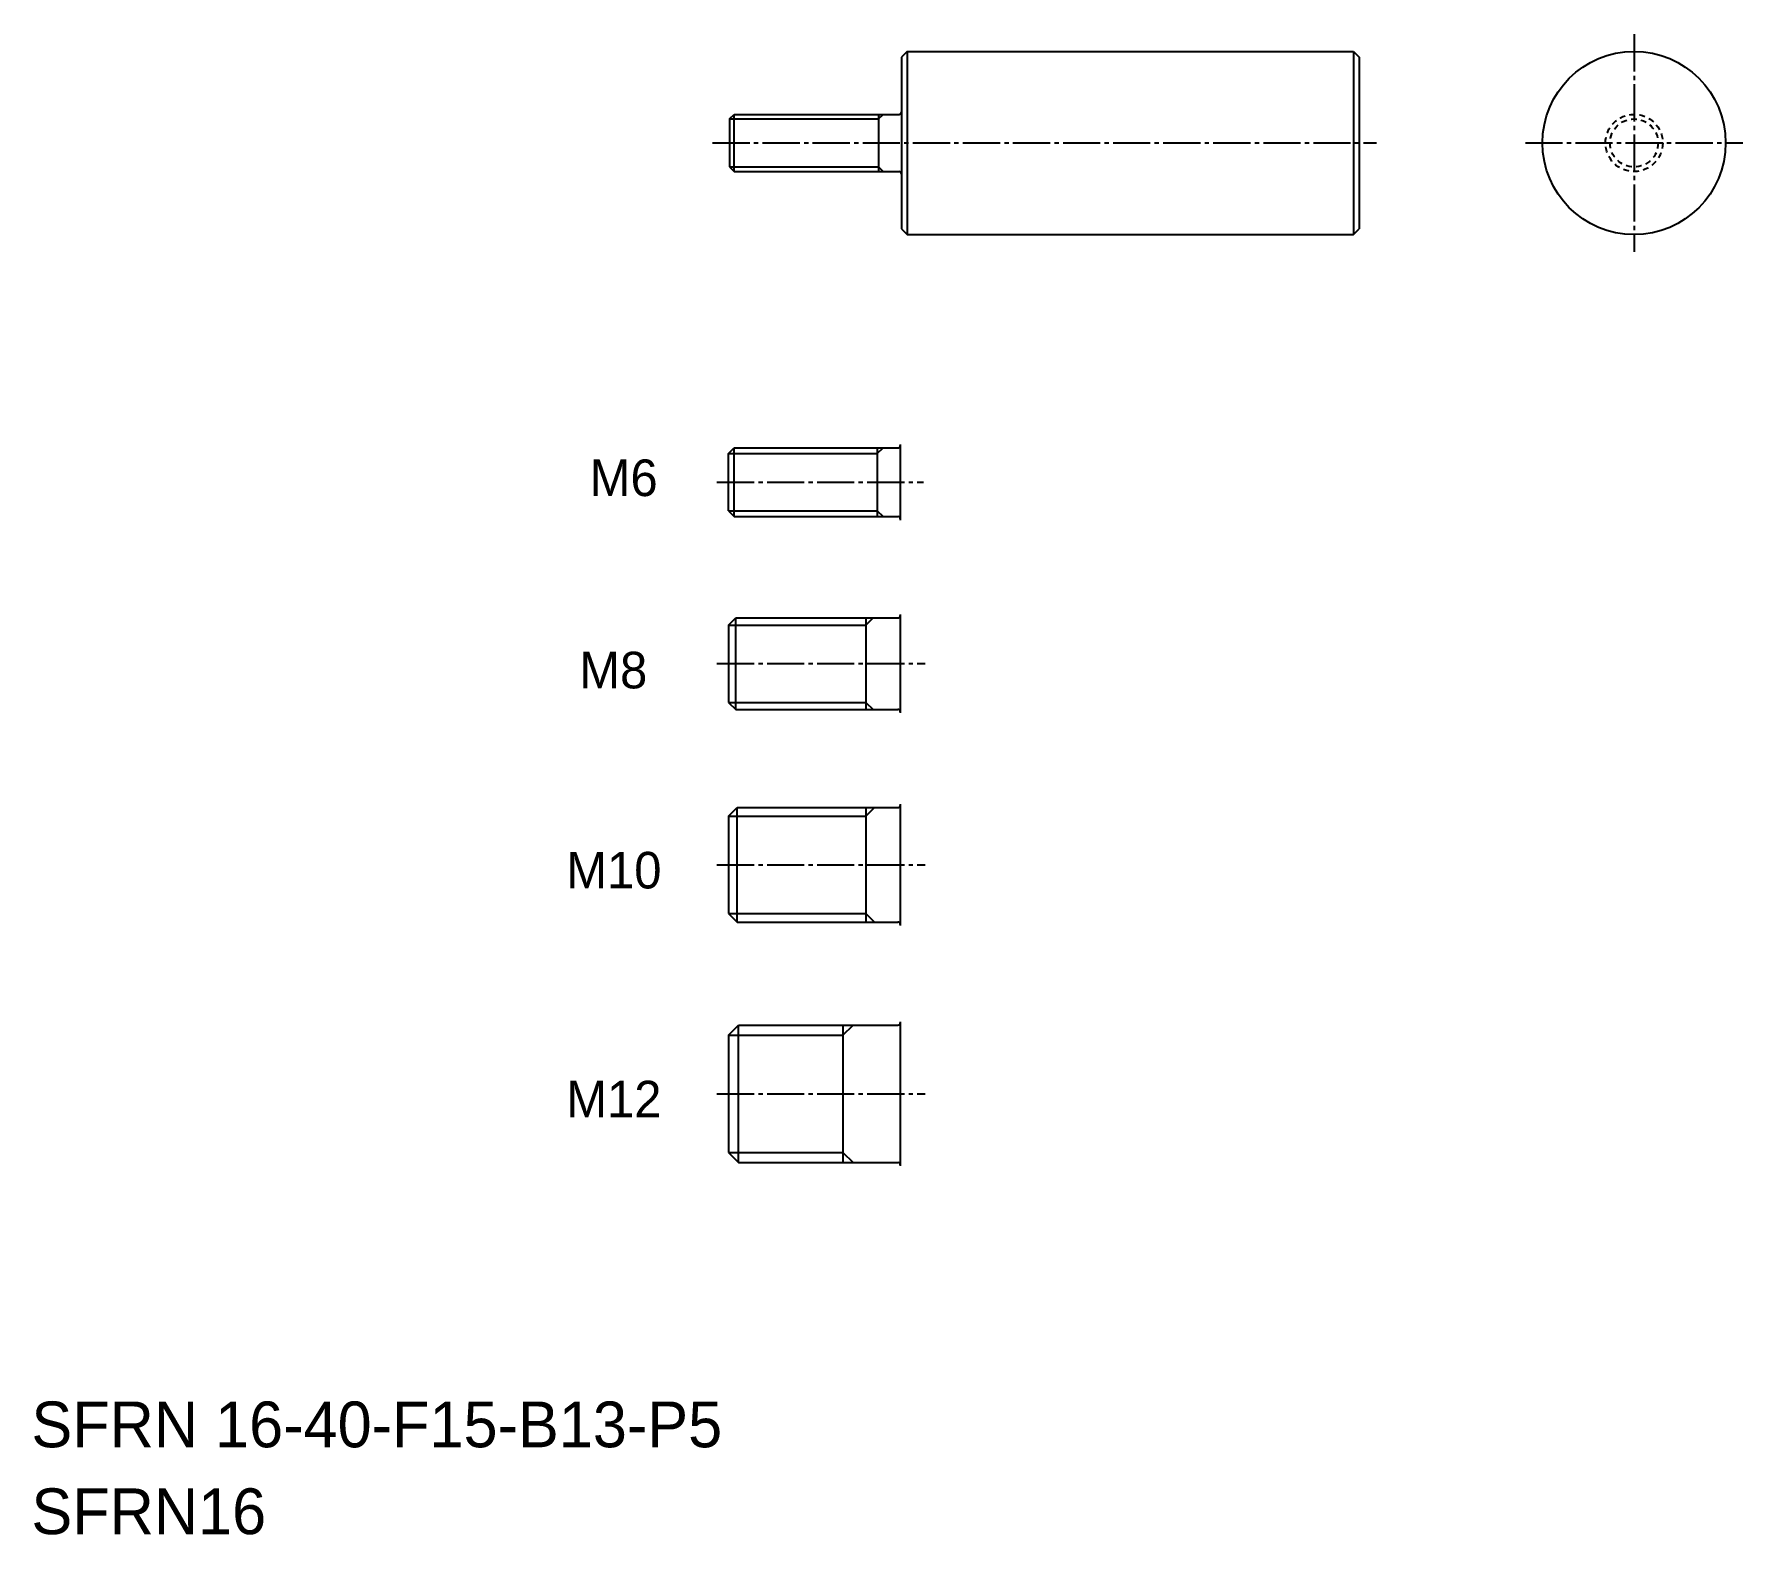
# Model space of a CAD drawing. Extents: x 10 to 160, y -10 to 121.
import ezdxf

# ---------------------------------------------------------------- set-up
doc = ezdxf.new("R2010")
doc.units = 0
doc.header["$LTSCALE"] = 0.25
doc.linetypes.add('CENTER', pattern=[17.5, 13, -1.5, 1.5, -1.5])
doc.linetypes.add('DASHED', pattern=[3.5, 2, -1.5])
doc.layers.get('0').update_dxf_attribs({"linetype": 'CONTINUOUS'})
doc.layers.add('CENTER', color=1, linetype='CENTER')

msp = doc.modelspace()

# ---------------------------------------------------------------- linework, layer by layer
at = {"color": 7, "linetype": 'CONTINUOUS'}
for p, q in [((86.5, 119.54), (86, 119.04)), ((86.5, 119.54), (125.5, 119.54)), ((86.5, 119.54), (86.5, 103.54)), ((125.5, 119.54), (125.5, 103.54)), ((125.5, 119.54), (126, 119.04)), ((86, 119.04), (86, 104.04)), ((126, 119.04), (126, 104.04)), ((71, 113.64), (71.4, 114.04)), ((71, 113.64), (71, 109.44)), ((71.4, 109.04), (71.4, 114.04)), ((71.4, 114.04), (85.8, 114.04)), ((84, 114.04), (84, 109.04)), ((71, 109.44), (71.4, 109.04)), ((71.4, 109.04), (85.8, 109.04)), ((86, 104.04), (86.5, 103.54)), ((86.5, 103.54), (125.5, 103.54)), ((125.5, 103.54), (126, 104.04)), ((85.9, 85.2), (85.9, 78.6)), ((70.9, 84.4), (71.4, 84.9)), ((70.9, 79.4), (70.9, 84.4)), ((71.4, 84.9), (85.7, 84.9)), ((71.4, 78.9), (71.4, 84.9)), ((83.9, 84.9), (83.9, 78.9)), ((70.9, 79.4), (71.4, 78.9)), ((71.4, 78.9), (85.7, 78.9)), ((85.9, 70.35), (85.9, 61.75)), ((70.9, 69.42), (71.53, 70.05)), ((70.9, 69.42), (70.9, 62.67)), ((71.53, 62.05), (71.53, 70.05)), ((71.53, 70.05), (85.7, 70.05)), ((82.9, 70.05), (82.9, 62.05)), ((70.9, 62.67), (71.53, 62.05)), ((71.53, 62.05), (85.7, 62.05)), ((85.9, 53.77), (85.9, 43.17)), ((70.9, 52.72), (71.65, 53.47)), ((70.9, 52.72), (70.9, 44.22)), ((71.65, 53.47), (85.7, 53.47)), ((71.65, 43.47), (71.65, 53.47)), ((82.9, 53.47), (82.9, 43.47)), ((70.9, 44.22), (71.65, 43.47)), ((71.65, 43.47), (85.7, 43.47)), ((70.9, 33.6), (71.78, 34.47)), ((71.78, 34.47), (85.7, 34.47)), ((71.78, 22.47), (71.78, 34.47)), ((80.9, 34.47), (80.9, 22.47)), ((70.9, 23.35), (71.78, 22.47)), ((71.78, 22.47), (85.7, 22.47))]:
    msp.add_line(p, q, dxfattribs=at)
at = {"color": 3, "linetype": 'CONTINUOUS'}
for p, q in [((71, 113.64), (84, 113.64)), ((84, 113.64), (84.4, 114.04)), ((71, 109.44), (84, 109.44)), ((84, 109.44), (84.4, 109.04)), ((70.9, 84.4), (83.9, 84.4)), ((83.9, 84.4), (84.4, 84.9)), ((70.9, 79.4), (83.9, 79.4)), ((83.9, 79.4), (84.4, 78.9)), ((70.9, 69.42), (82.9, 69.42)), ((82.9, 69.42), (83.53, 70.05)), ((70.9, 62.67), (82.9, 62.67)), ((82.9, 62.67), (83.53, 62.05)), ((70.9, 52.72), (82.9, 52.72)), ((82.9, 52.72), (83.65, 53.47)), ((70.9, 44.22), (82.9, 44.22)), ((82.9, 44.22), (83.65, 43.47)), ((80.9, 33.6), (81.78, 34.47)), ((70.9, 33.6), (80.9, 33.6)), ((70.9, 23.35), (80.9, 23.35)), ((80.9, 23.35), (81.78, 22.47))]:
    msp.add_line(p, q, dxfattribs=at)
at = {"color": 7}
msp.add_line((85.9, 34.77), (85.9, 22.17), dxfattribs=at)
msp.add_line((70.9, 33.6), (70.9, 23.35))
at = {"color": 7, "linetype": 'CONTINUOUS'}
msp.add_circle((150.01, 111.54), 8, dxfattribs=at)
at = {"color": 3, "linetype": 'DASHED'}
for radius in [2.5, 2.1]:
    msp.add_circle((150.01, 111.54), radius, dxfattribs=at)
at = {"color": 7, "linetype": 'CONTINUOUS'}
for centre, start, end in [((85.8, 114.24), 270, 0), ((85.8, 108.84), 0, 90), ((85.7, 85.1), 270, 0), ((85.7, 78.7), 0, 90), ((85.7, 70.25), 270, 0), ((85.7, 61.85), 0, 90), ((85.7, 53.67), 270, 0), ((85.7, 43.27), 0, 90)]:
    msp.add_arc(centre, 0.2, start, end, dxfattribs=at)
for centre, start, end in [((85.7, 34.67), 270, 0), ((85.7, 22.27), 0, 90)]:
    msp.add_arc(centre, 0.2, start, end)
at = {"layer": 'CENTER', "color": 1, "linetype": 'CENTER'}
for p, q in [((150.01, 121.04), (150.01, 102.04)), ((69.5, 111.54), (127.5, 111.54)), ((140.51, 111.54), (159.51, 111.54)), ((69.89, 81.9), (87.93, 81.9)), ((69.89, 66.05), (88.07, 66.05)), ((69.89, 48.47), (88.07, 48.47)), ((69.89, 28.47), (88.07, 28.47))]:
    msp.add_line(p, q, dxfattribs=at)

# ---------------------------------------------------------------- texts
at = {"color": 7, "linetype": 'CONTINUOUS'}
for s, height, p in [('M6', 3.2, (58.77, 80.69)), ('M8', 3.2, (57.86, 63.89)), ('M10', 3.2, (56.72, 46.41)), ('M12', 3.2, (56.72, 26.41)), ('SFRN 16-40-F15-B13-P5', 4, (10, -2.41)), ('SFRN16', 4, (10, -10))]:
    msp.add_text(s, height=height, dxfattribs=at).set_placement(p)

doc.saveas('drawing.dxf')
